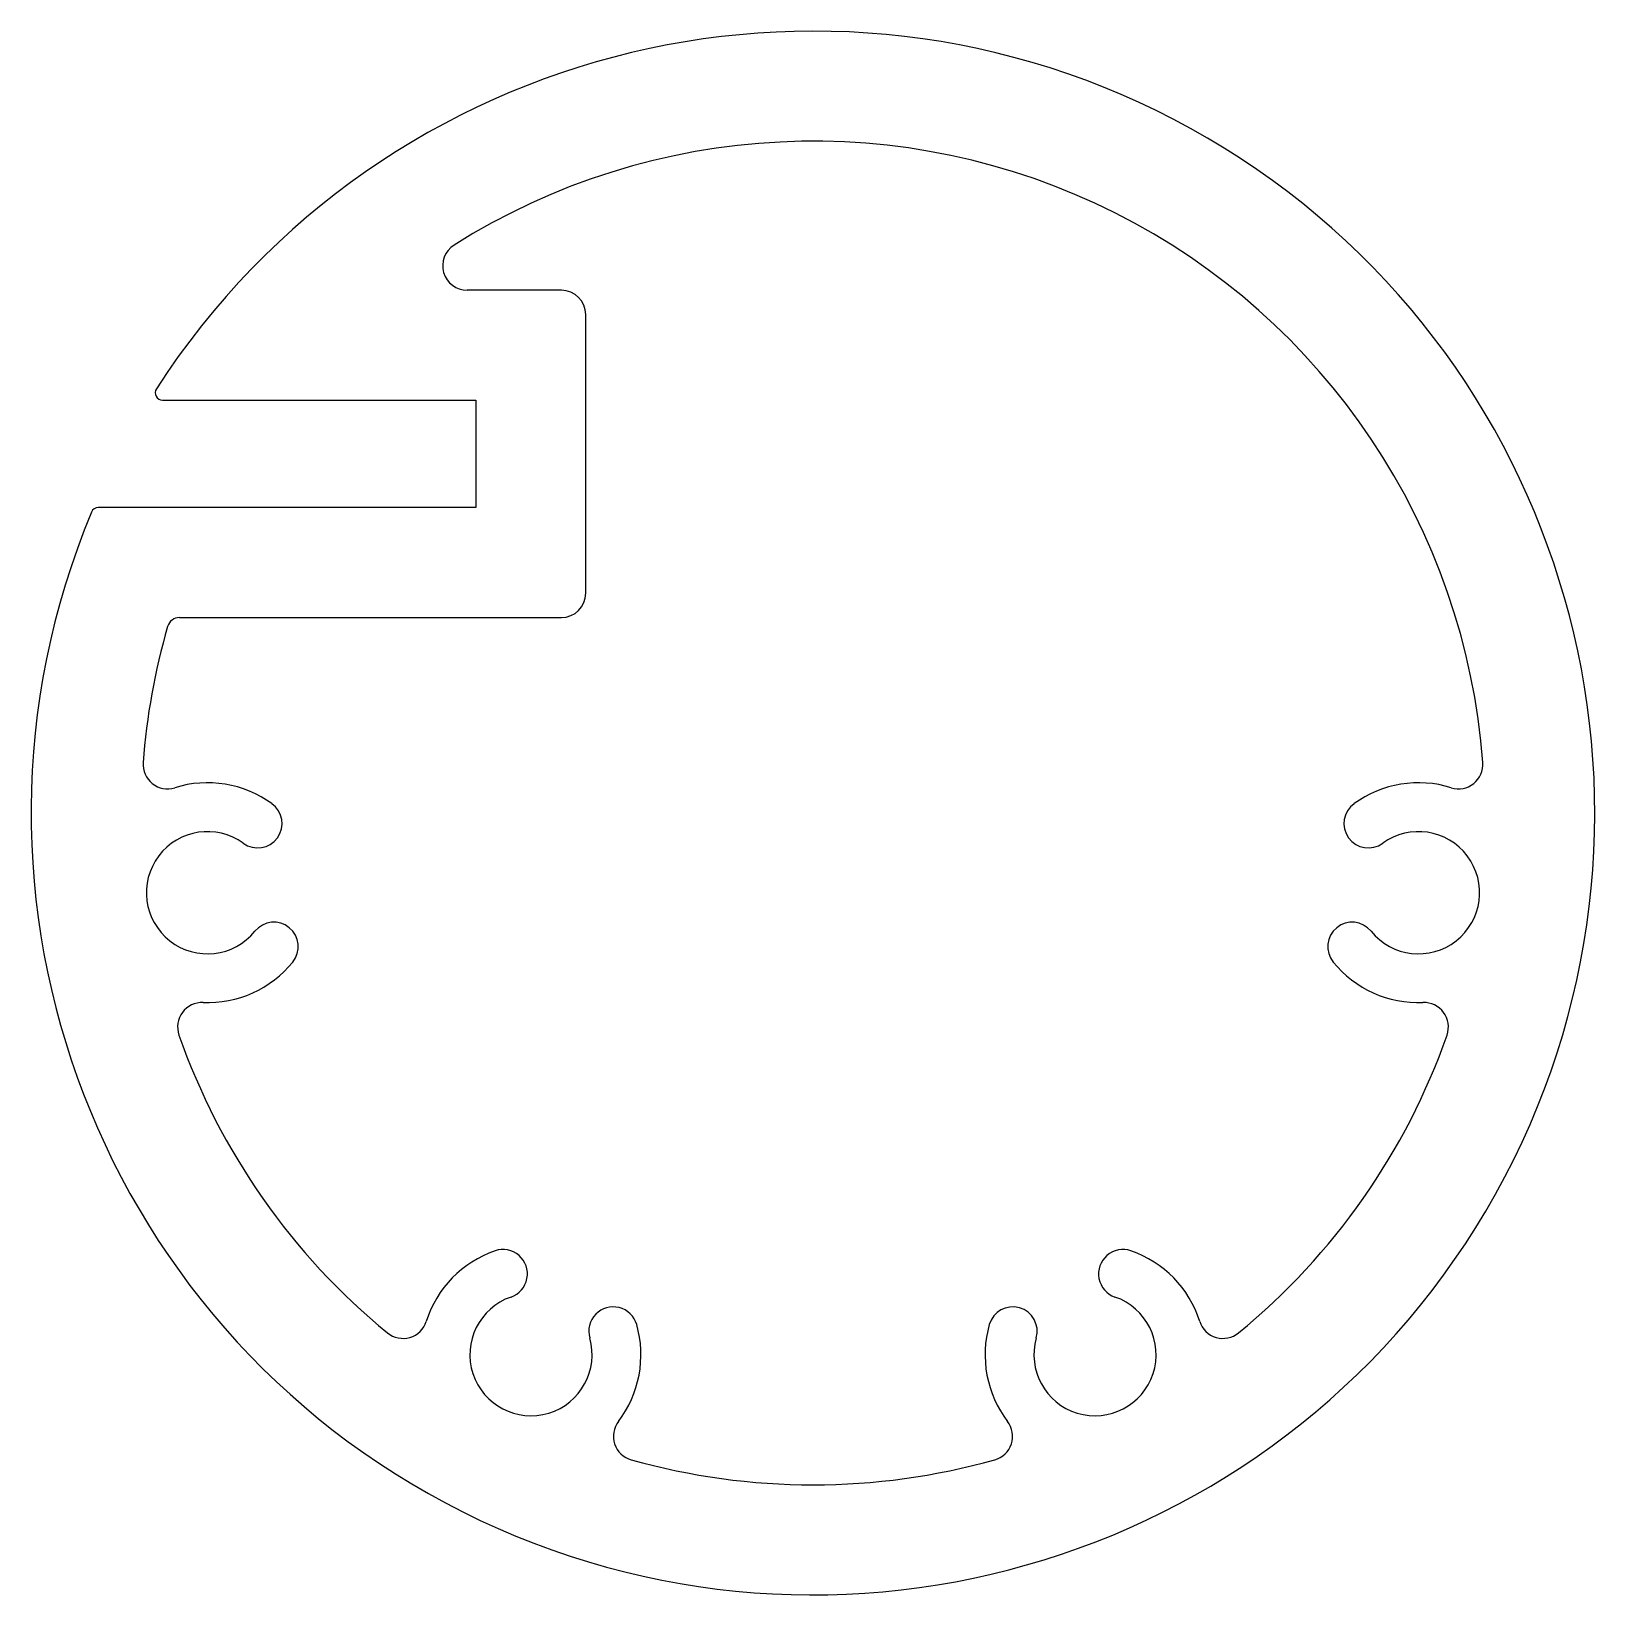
# Model space of a CAD drawing. Extents: x 838 to 902, y 663.5 to 727.5.
import ezdxf

# ---------------------------------------------------------------- set-up
doc = ezdxf.new("R2010")
doc.units = 0
doc.layers.get('0').update_dxf_attribs({"linetype": 'CONTINUOUS'})

msp = doc.modelspace()

# ---------------------------------------------------------------- linework, layer by layer
for p, q in [((859.692, 716.935), (855.833, 716.935)), ((860.692, 704.535), (860.692, 715.935)), ((843.364, 712.435), (856.192, 712.435)), ((856.192, 712.435), (856.192, 708.035)), ((856.192, 708.035), (840.734, 708.035)), ((844.055, 703.535), (859.692, 703.535))]:
    msp.add_line(p, q)
for centre, radius, start, end in [((869.992, 695.535), 32, 157.365, 147.13998), ((869.992, 695.535), 27.5, 4.29967, 122.29773), ((855.833, 717.935), 1, 122.29773, 270), ((859.692, 715.935), 1, 0, 90), ((843.364, 712.735), 0.3, 147.13998, 270), ((840.734, 707.735), 0.3, 90, 157.365), ((859.692, 704.535), 1, 270, 0), ((844.055, 703.035), 0.5, 90, 163.87232), ((869.992, 695.535), 27.5, 163.87232, 175.70025), ((843.567, 697.522), 1, 175.70025, 287.34096), ((896.418, 697.522), 1, 252.65792, 4.29967), ((845.206, 692.272), 4.5, 54.10187, 107.34096), ((894.778, 692.272), 4.5, 72.65792, 125.89813), ((847.259, 695.107), 1, 234.10187, 54.10187), ((892.726, 695.107), 1, 125.89813, 305.89813), ((845.206, 692.272), 2.5, 54.10187, 320.8997), ((894.778, 692.272), 2.5, 219.1003, 125.89813), ((847.923, 690.065), 1, 320.8997, 140.8997), ((892.062, 690.065), 1, 39.1003, 219.1003), ((845.206, 692.272), 4.5, 267.65974, 320.8997), ((894.778, 692.272), 4.5, 219.1003, 272.34026), ((844.982, 686.776), 1, 87.65974, 199.30026), ((895.003, 686.776), 1, 340.69974, 92.34026), ((869.992, 695.535), 27.5, 199.30026, 230.70005), ((869.992, 695.535), 27.5, 309.29995, 340.69974), ((858.449, 673.36), 4.5, 109.10159, 162.34028), ((857.303, 676.667), 1, 289.10159, 109.10159), ((882.681, 676.667), 1, 70.89841, 250.89841), ((881.536, 673.36), 4.5, 17.65972, 70.89841), ((858.449, 673.36), 2.5, 109.10159, 15.89768), ((861.815, 674.319), 1, 15.89768, 195.89768), ((878.17, 674.319), 1, 344.10232, 164.10232), ((881.536, 673.36), 2.5, 164.10232, 70.89841), ((853.208, 675.028), 1, 230.70005, 342.34028), ((858.449, 673.36), 4.5, 322.65963, 15.89768), ((881.536, 673.36), 4.5, 164.10232, 217.34037), ((886.777, 675.028), 1, 197.65972, 309.29995), ((862.821, 670.024), 1, 142.65963, 254.29986), ((877.163, 670.024), 1, 285.70014, 37.34037), ((869.992, 695.535), 27.5, 254.29986, 285.70014)]:
    msp.add_arc(centre, radius, start, end)

doc.saveas('drawing.dxf')
